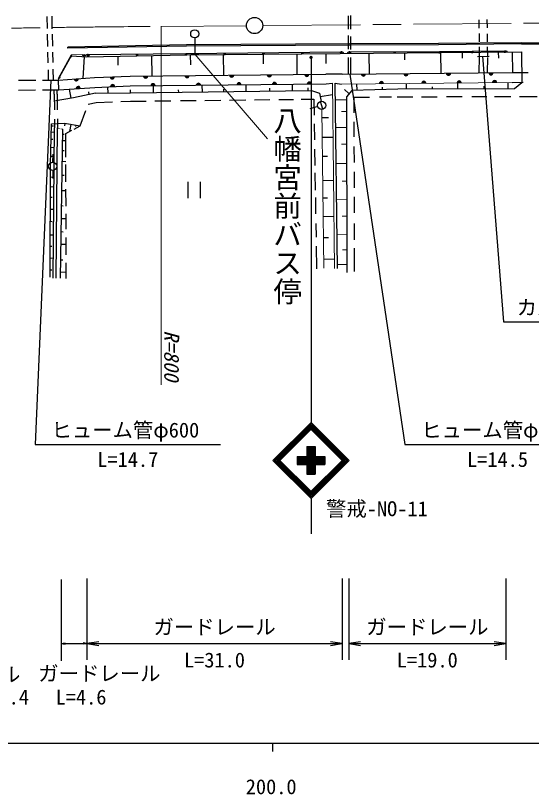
# Model space of a CAD drawing. Units: millimetres, scale not verified. Extents: x 40000 to 680000, y 20000 to 380000.
# Drawn here: x 236480 to 299780, y 198715 to 294377 of the extents above; entities that cross this region are included whole.
import ezdxf
from ezdxf.enums import TextEntityAlignment as Align

# ---------------------------------------------------------------- set-up
doc = ezdxf.new("R2010")
doc.units = ezdxf.units.MM
doc.header["$LTSCALE"] = 1000
doc.linetypes.add('CHAIN', pattern=[18.5, 12, -1.5, 3.5, -1.5])
for name, color, linetype, lineweight in [('M-BGD', 7, 'Continuous', 25), ('M-BMK', 2, 'CHAIN', 13), ('M-BMK-SRVR', 3, 'Continuous', 25), ('M-OTRS', 7, 'Continuous', 25), ('M-STR-HTXT', 7, 'Continuous', 13), ('M-STR-STR3', 7, 'Continuous', 25), ('M-STR-STRC', 7, 'Continuous', 25), ('M-TTL-BAND', 7, 'Continuous', 25)]:
    doc.layers.add(name, color=color, linetype=linetype, lineweight=lineweight)
doc.styles.add('@ＭＳ ゴシック', font='')
doc.styles.add('ＭＳ ゴシック', font='')
doc.styles.get('@ＭＳ ゴシック').set_extended_font_data('@MS Gothic')
doc.styles.get('ＭＳ ゴシック').set_extended_font_data('MS Gothic')

# ---------------------------------------------------------------- blocks, each defined once
blk = doc.blocks.new('open_arrow')
at = {"color": 0, "linetype": 'Continuous', "lineweight": -2}
blk.add_lwpolyline([(7.5, 1.25), (0, 0), (7.5, -1.25)], dxfattribs=at)
blk = doc.blocks.new('filled_dot')
at = {"color": 0, "linetype": 'Continuous', "lineweight": -2, "const_width": 1.25}
blk.add_lwpolyline([(-0.625, 0, 1), (0.625, 0, 1)], format="xyb", close=True, dxfattribs=at)

msp = doc.modelspace()

# ---------------------------------------------------------------- linework, layer by layer
at = {"layer": 'M-BGD'}
for p, q in [((240308, 294262), (240342, 292799)), ((240907, 294290), (240944, 292729)), ((277276, 294352), (277276, 292725)), ((277576, 294377), (277576, 292700)), ((293330, 293859), (293342, 292833)), ((294330, 293889), (294342, 292857)), ((240359, 292092), (240394, 290595)), ((240959, 292082), (240994, 290602)), ((277276, 291925), (277276, 290248)), ((277576, 291825), (277576, 290223)), ((293350, 292173), (293362, 291156)), ((294351, 292150), (294362, 291168)), ((277480, 290900), (257444, 290785)), ((258466, 291634), (258466, 289634)), ((288384, 290954), (277480, 290900)), ((298546, 291046), (288384, 290954)), ((298548, 290896), (288385, 290804)), ((298548, 291046), (304415, 291054)), ((298548, 290896), (304416, 290904)), ((240410, 289893), (240441, 288579)), ((241010, 289890), (241041, 288596)), ((257444, 290785), (242873, 290510)), ((242876, 290360), (242873, 290510)), ((257445, 290635), (242876, 290360)), ((257384, 289738), (276412, 289930)), ((277481, 290750), (257445, 290635)), ((288385, 290804), (277481, 290750)), ((277514, 289932), (288513, 289949)), ((288513, 289949), (296509, 290029)), ((288616, 289849), (298551, 289922)), ((291314, 289142), (291305, 289981)), ((293370, 290526), (293384, 289370)), ((294370, 290538), (294384, 289378)), ((295763, 289126), (295754, 289902)), ((297498, 287371), (297472, 289914)), ((298551, 289922), (298623, 286096)), ((243337, 289451), (245235, 289327)), ((244764, 286664), (244950, 289345)), ((245235, 289327), (257489, 289540)), ((245384, 289590), (257384, 289738)), ((249068, 288291), (249049, 289393)), ((253259, 286962), (253216, 289466)), ((257489, 289540), (276323, 289727)), ((257977, 288319), (257964, 289545)), ((257966, 289634), (258966, 289634)), ((262025, 287053), (261999, 289585)), ((266911, 288462), (266899, 289633)), ((271050, 287146), (271024, 289674)), ((274598, 288503), (274586, 289710)), ((276323, 289727), (288616, 289849)), ((277276, 289223), (277276, 287170)), ((277576, 289248), (277576, 287173)), ((279897, 287196), (279870, 289762)), ((284248, 288930), (284239, 289805)), ((288693, 287283), (288665, 289849)), ((293178, 289368), (294579, 289379)), ((293385, 289269), (293342, 287375)), ((294385, 289246), (294342, 287352)), ((240461, 287708), (240491, 286452)), ((241060, 287775), (241091, 286455)), ((250528, 286934), (274532, 287182)), ((276560, 287163), (274532, 287182)), ((276560, 287163), (297426, 287370)), ((297422, 287370), (299389, 287396)), ((236818, 286432), (238950, 286443)), ((239801, 286448), (241726, 286459)), ((241726, 286459), (246158, 286758)), ((241806, 285261), (241726, 286459)), ((246158, 286758), (250528, 286934)), ((274612, 285982), (275368, 286076)), ((275972, 263306), (275718, 286080)), ((275718, 286080), (276473, 285962)), ((284406, 286041), (284412, 285350)), ((290710, 286103), (290719, 285362)), ((296874, 286165), (296886, 285374)), ((297438, 286170), (298785, 286188)), ((298623, 286096), (297685, 285376)), ((236832, 285232), (238924, 285243)), ((239786, 285248), (241732, 285259)), ((241234, 284719), (241230, 285256)), ((241584, 284722), (241580, 285246)), ((241806, 285261), (246222, 285560)), ((243074, 285346), (243265, 284214)), ((246222, 285560), (250559, 285735)), ((247776, 285622), (247793, 284846)), ((250525, 285268), (250532, 284868)), ((250559, 285735), (274612, 285982)), ((250578, 284868), (272807, 285155)), ((253365, 285764), (253381, 284904)), ((256450, 285271), (256456, 284944)), ((259349, 285825), (259364, 284981)), ((261995, 285353), (262001, 285015)), ((264722, 285881), (264737, 285051)), ((267621, 285467), (267628, 285088)), ((270426, 285939), (270440, 285124)), ((272348, 285516), (272355, 285149)), ((272807, 285155), (273776, 284866)), ((277723, 285187), (277076, 284410)), ((283404, 285348), (277723, 285187)), ((278332, 285980), (278369, 285205)), ((281449, 285599), (281451, 285293)), ((297685, 285376), (283404, 285348)), ((287599, 285639), (287601, 285356)), ((293957, 285712), (293960, 285369)), ((243600, 284272), (241229, 283864)), ((241234, 284719), (241251, 282790)), ((241584, 284722), (241601, 282803)), ((246300, 284834), (243600, 284272)), ((245408, 285011), (245467, 284660)), ((246300, 284834), (250578, 284868)), ((273776, 284866), (273961, 283843)), ((275384, 284662), (273862, 284392)), ((277076, 284410), (277148, 262835)), ((278001, 284348), (279920, 284368)), ((278001, 284348), (278003, 282431)), ((281118, 284381), (282608, 284396)), ((283296, 284403), (285210, 284409)), ((286274, 284411), (288228, 284417)), ((289350, 284420), (291271, 284425)), ((292481, 284428), (294312, 284433)), ((295257, 284436), (297266, 284441)), ((298300, 284444), (298663, 284445)), ((298663, 284445), (300507, 284454)), ((245383, 283495), (246371, 283706)), ((246371, 283706), (248353, 283777)), ((249414, 283815), (250588, 283857)), ((250588, 283857), (252513, 283879)), ((253585, 283891), (255513, 283913)), ((256725, 283927), (258648, 283948)), ((259719, 283961), (261678, 283983)), ((262748, 283995), (264749, 284017)), ((265782, 284029), (267672, 284050)), ((268778, 284063), (270602, 284084)), ((271529, 284094), (273075, 284112)), ((273561, 283213), (272599, 282940)), ((273075, 284112), (273107, 282135)), ((274175, 282868), (273909, 283832)), ((244412, 280836), (245102, 282726)), ((241260, 281674), (241270, 280572)), ((241610, 281694), (241620, 280575)), ((274870, 281832), (274060, 281831)), ((278004, 281344), (278006, 279468)), ((240767, 276037), (240880, 281064)), ((241117, 280792), (240874, 280811)), ((240880, 281064), (242470, 281142)), ((241105, 262131), (241270, 280578)), ((241455, 262127), (241620, 280575)), ((242004, 262140), (242281, 280417)), ((242470, 281142), (244412, 280836)), ((242516, 280815), (242569, 281126)), ((243136, 280153), (243281, 281014)), ((243651, 280430), (244412, 280836)), ((243873, 280739), (243903, 280916)), ((273124, 281099), (273156, 279130)), ((241265, 280036), (240857, 280044)), ((242457, 279766), (242271, 279773)), ((242642, 279891), (243377, 280284)), ((242651, 277006), (242642, 279891)), ((275442, 279419), (274093, 279418)), ((241065, 279144), (240837, 279161)), ((242645, 278979), (242259, 278993)), ((241248, 278123), (240814, 278157)), ((242448, 277749), (242240, 277756)), ((273174, 277981), (273208, 275943)), ((278007, 278306), (278009, 276321)), ((240960, 277050), (240790, 277063)), ((241061, 276362), (241110, 277361)), ((274747, 277068), (274125, 277067)), ((240742, 262229), (240767, 276037)), ((242650, 276416), (242220, 276439)), ((242660, 273970), (242654, 276076)), ((241037, 275363), (241038, 274363)), ((242422, 274739), (242195, 274747)), ((273222, 275048), (273256, 272949)), ((278010, 275196), (278012, 273209)), ((240959, 274505), (240764, 274520)), ((257647, 271968), (257647, 273968)), ((259147, 273968), (259147, 271968)), ((275501, 274116), (274165, 274095)), ((241205, 273306), (240762, 273325)), ((242664, 272853), (242166, 272866)), ((242670, 270973), (242663, 273041)), ((240980, 272035), (240759, 272052)), ((273272, 272020), (273304, 270030)), ((274751, 271940), (274194, 271940)), ((278014, 272122), (278016, 270136)), ((242333, 270983), (242138, 270990)), ((241180, 270542), (240757, 270564)), ((242678, 268153), (242672, 270044)), ((240955, 269049), (240754, 269064)), ((242674, 269420), (242114, 269425)), ((273323, 268845), (273351, 267161)), ((275551, 269684), (274225, 269663)), ((278017, 268824), (278019, 266838)), ((241152, 267386), (240751, 267412)), ((242309, 267791), (242090, 267799)), ((242688, 265009), (242682, 267117)), ((274894, 267074), (274260, 267074)), ((240929, 266013), (240749, 266027)), ((242684, 266257), (242066, 266258)), ((273369, 266053), (273414, 263258)), ((278020, 265826), (278023, 262942)), ((241127, 264542), (240746, 264572)), ((242276, 264340), (242038, 264349)), ((274295, 264470), (275609, 264481)), ((240940, 263099), (240743, 263114)), ((242697, 262066), (242691, 264008)), ((242695, 262824), (242015, 262846))]:
    msp.add_line(p, q, dxfattribs=at)
at = {"layer": 'M-BGD', "lineweight": 13}
for p, q in [((243310, 289574), (241687, 286632)), ((244979, 289598), (243310, 289574)), ((275622, 263302), (275368, 286076)), ((276473, 285962), (297438, 286170)), ((277391, 284788), (276832, 285281)), ((277078, 284036), (275741, 284025)), ((274047, 282850), (274310, 263367)), ((277083, 282584), (276470, 282579)), ((241871, 280508), (241620, 280563)), ((242281, 280417), (242019, 280475)), ((277089, 280646), (275779, 280636)), ((277096, 278576), (276491, 278571)), ((277104, 276211), (275828, 276201)), ((277111, 274037), (276547, 274033)), ((277118, 271811), (275877, 271801)), ((277125, 269741), (276564, 269737)), ((277133, 267518), (275925, 267508)), ((277139, 265616), (276585, 265612)), ((277145, 263812), (275966, 263803))]:
    msp.add_line(p, q, dxfattribs=at)
at = {"layer": 'M-BGD'}
for centre in [(258466, 292134), (274042, 283350), (241036, 275863)]:
    msp.add_circle(centre, 500, dxfattribs=at)
for centre, radius, start, end in [((271655, 289882), 150, 180.5784, 0.5784), ((276412, 289930), 150, 180.5784, 0.5784), ((276417, 289430), 500, 45.5784, 90.5784), ((277515, 289432), 500, 90.08849, 135.08849), ((277514, 289932), 150, 180.08849, 0.08849), ((283013, 289940), 150, 180.08849, 0.08849), ((288513, 289949), 150, 180.08849, 0.57663), ((292511, 289989), 150, 180.57663, 0.57663), ((296509, 290029), 150, 180.57663, 0.57663), ((296514, 289529), 500, 45.57663, 90.57663), ((243224, 289426), 150, 240.17639, 60.17639), ((244818, 289590), 150, 180.7061, 0.7061), ((245390, 289090), 500, 90.7061, 135.7061), ((245384, 289590), 150, 180.7061, 0.7061), ((251384, 289664), 150, 180.7061, 0.7061), ((257384, 289738), 150, 180.7061, 0.5784), ((262141, 289786), 150, 180.5784, 0.5784), ((266898, 289834), 150, 180.5784, 0.5784), ((257516, 287006), 250, 180.59031, 0.59031), ((257516, 287006), 200, 180.59031, 0.59031), ((257516, 287006), 150, 180.59031, 0.59031), ((257516, 287006), 100, 180.59031, 0.59031), ((257516, 287006), 50, 180.59031, 0.59031), ((263003, 287063), 250, 180.59031, 0.59031), ((263003, 287063), 200, 180.59031, 0.59031), ((263003, 287063), 150, 180.59031, 0.59031), ((263003, 287063), 100, 180.59031, 0.59031), ((263003, 287063), 50, 180.59031, 0.59031), ((267615, 287110), 250, 180.59031, 0.59031), ((267615, 287110), 200, 180.59031, 0.59031), ((267615, 287110), 150, 180.59031, 0.59031), ((267615, 287110), 100, 180.59031, 0.59031), ((267615, 287110), 50, 180.59031, 0.59031), ((272226, 287158), 250, 180.59031, 0.59031), ((272226, 287158), 200, 180.59031, 0.59031), ((272226, 287158), 150, 180.59031, 0.59031), ((272226, 287158), 100, 180.59031, 0.59031), ((272226, 287158), 50, 180.59031, 0.59031), ((279168, 287189), 250, 180.56986, 0.56986), ((279168, 287189), 200, 180.56986, 0.56986), ((279168, 287189), 150, 180.56986, 0.56986), ((279168, 287189), 100, 180.56986, 0.56986), ((279168, 287189), 50, 180.56986, 0.56986), ((284385, 287241), 250, 180.56986, 0.56986), ((284385, 287241), 200, 180.56986, 0.56986), ((284385, 287241), 150, 180.56986, 0.56986), ((284385, 287241), 100, 180.56986, 0.56986), ((284385, 287241), 50, 180.56986, 0.56986), ((289601, 287292), 250, 180.56986, 0.56986), ((289601, 287292), 200, 180.56986, 0.56986), ((289601, 287292), 150, 180.56986, 0.56986), ((289601, 287292), 100, 180.56986, 0.56986), ((289601, 287292), 50, 180.56986, 0.56986), ((294818, 287344), 250, 180.56986, 0.56986), ((294818, 287344), 200, 180.56986, 0.56986), ((294818, 287344), 150, 180.56986, 0.56986), ((294818, 287344), 100, 180.56986, 0.56986), ((294818, 287344), 50, 180.56986, 0.56986), ((241797, 286819), 150, 240.17639, 60.17639), ((243942, 286608), 250, 183.86399, 3.86399), ((243942, 286608), 200, 183.86399, 3.86399), ((243942, 286608), 150, 183.86399, 3.86399), ((243942, 286608), 100, 183.86399, 3.86399), ((243942, 286608), 50, 183.86399, 3.86399), ((248343, 286846), 250, 182.31036, 2.31036), ((248343, 286846), 200, 182.31036, 2.31036), ((248343, 286846), 150, 182.31036, 2.31036), ((248343, 286846), 100, 182.31036, 2.31036), ((248343, 286846), 50, 182.31036, 2.31036), ((252431, 286954), 250, 180.59031, 0.59031), ((252431, 286954), 200, 180.59031, 0.59031), ((252431, 286954), 150, 180.59031, 0.59031), ((252431, 286954), 100, 180.59031, 0.59031), ((252431, 286954), 50, 180.59031, 0.59031), ((258930, 285821), 250, 0.59031, 180.59031), ((263897, 285872), 250, 0.59031, 180.59031), ((263897, 285872), 200, 0.59031, 180.59031), ((268249, 285917), 250, 0.59031, 180.59031), ((268249, 285917), 200, 0.59031, 180.59031), ((268249, 285917), 150, 0.59031, 180.59031), ((272519, 285961), 250, 0.59031, 180.59031), ((272519, 285961), 200, 0.59031, 180.59031), ((272519, 285961), 150, 0.59031, 180.59031), ((272519, 285961), 100, 0.59031, 180.59031), ((281369, 286011), 250, 0.56986, 180.56986), ((281369, 286011), 200, 0.56986, 180.56986), ((281369, 286011), 150, 0.56986, 180.56986), ((281369, 286011), 100, 0.56986, 180.56986), ((281369, 286011), 50, 0.56986, 180.56986), ((286578, 286062), 250, 0.56986, 180.56986), ((286578, 286062), 200, 0.56986, 180.56986), ((286578, 286062), 150, 0.56986, 180.56986), ((286578, 286062), 100, 0.56986, 180.56986), ((286578, 286062), 50, 0.56986, 180.56986), ((290922, 286106), 250, 0.56986, 180.56986), ((290922, 286106), 200, 0.56986, 180.56986), ((290922, 286106), 150, 0.56986, 180.56986), ((290922, 286106), 100, 0.56986, 180.56986), ((290922, 286106), 50, 0.56986, 180.56986), ((295266, 286149), 250, 0.56986, 180.56986), ((295266, 286149), 200, 0.56986, 180.56986), ((295266, 286149), 150, 0.56986, 180.56986), ((295266, 286149), 100, 0.56986, 180.56986), ((295266, 286149), 50, 0.56986, 180.56986), ((244165, 285421), 250, 3.86399, 183.86399), ((244165, 285421), 200, 3.86399, 183.86399), ((244165, 285421), 150, 3.86399, 183.86399), ((244165, 285421), 100, 3.86399, 183.86399), ((244165, 285421), 50, 3.86399, 183.86399), ((248390, 285647), 250, 2.31036, 182.31036), ((248390, 285647), 200, 2.31036, 182.31036), ((248390, 285647), 150, 2.31036, 182.31036), ((248390, 285647), 100, 2.31036, 182.31036), ((248390, 285647), 50, 2.31036, 182.31036), ((253349, 285763), 250, 0.59031, 180.59031), ((253349, 285763), 200, 0.59031, 180.59031), ((253349, 285763), 150, 0.59031, 180.59031), ((253349, 285763), 100, 0.59031, 180.59031), ((253349, 285763), 50, 0.59031, 180.59031), ((258930, 285821), 200, 0.59031, 180.59031), ((258930, 285821), 150, 0.59031, 180.59031), ((258930, 285821), 100, 0.59031, 180.59031), ((258930, 285821), 50, 0.59031, 180.59031), ((263897, 285872), 150, 0.59031, 180.59031), ((263897, 285872), 100, 0.59031, 180.59031), ((263897, 285872), 50, 0.59031, 180.59031), ((268249, 285917), 100, 0.59031, 180.59031), ((268249, 285917), 50, 0.59031, 180.59031), ((272519, 285961), 50, 0.59031, 180.59031)]:
    msp.add_arc(centre, radius, start, end, dxfattribs=at)
at = {"layer": 'M-BMK'}
for p, q in [((266803, 293149), (364758, 294018)), ((254309, 293054), (264803, 293115))]:
    msp.add_line(p, q, dxfattribs=at)
msp.add_open_spline([(185568, 290067), (188298, 290280), (191027, 290493), (193757, 290700), (197403, 290977), (201050, 291243), (204699, 291486), (210493, 291872), (216291, 292200), (222093, 292431), (232825, 292858), (243567, 292956), (254309, 293054)], degree=3, knots=[0, 0, 0, 0, 1, 1, 1, 2, 2, 2, 3, 3, 3, 4, 4, 4, 4], dxfattribs=at)
at = {"layer": 'M-BMK-SRVR'}
msp.add_circle((265803, 293156), 1000, dxfattribs=at)
at = {"layer": 'M-OTRS', "lineweight": 13}
msp.add_line((241691, 286484), (243337, 289451), dxfattribs=at)
at = {"layer": 'M-STR-HTXT'}
for p, q in [((254334, 293042), (254334, 249008)), ((267397, 279247), (258466, 289634))]:
    msp.add_line(p, q, dxfattribs=at)
at = {"layer": 'M-STR-STR3'}
for p, q in [((293787, 289373), (296361, 256742)), ((277485, 287172), (284261, 241683)), ((240809, 286454), (238886, 241683)), ((296361, 256742), (327063, 256742)), ((238886, 241683), (261623, 241683)), ((284261, 241683), (306998, 241683)), ((242086, 225130), (242086, 215130)), ((245236, 225236), (245236, 215236)), ((276560, 225236), (276560, 215236)), ((277366, 225236), (277366, 215236)), ((296658, 225236), (296658, 215236)), ((242086, 217234), (242569, 217314)), ((242086, 217234), (243949, 217234)), ((242086, 217234), (242569, 217153)), ((243949, 217234), (245239, 217234)), ((245239, 217234), (244756, 217314)), ((245239, 217234), (244756, 217153)), ((245236, 217236), (276560, 217236)), ((277366, 217236), (296658, 217236))]:
    msp.add_line(p, q, dxfattribs=at)
at = {"layer": 'M-STR-STRC'}
for p, q in [((272735, 289239), (272735, 244404)), ((268068, 239737), (272735, 244404)), ((268210, 239737), (272735, 244263)), ((268351, 239737), (272735, 244121)), ((268493, 239737), (272735, 243980)), ((277402, 239737), (272735, 244404)), ((277261, 239737), (272735, 244263)), ((277119, 239737), (272735, 244121)), ((276978, 239737), (272735, 243980)), ((268563, 239667), (272806, 243909)), ((268634, 239596), (272877, 243839)), ((268705, 239525), (272947, 243768)), ((276766, 239525), (272523, 243768)), ((276837, 239596), (272594, 243839)), ((276907, 239667), (272665, 243909)), ((272235, 241437), (272235, 238037)), ((272235, 241437), (273235, 241437)), ((272327, 241437), (272327, 238037)), ((272443, 241437), (272443, 238037)), ((272539, 241437), (272539, 238037)), ((272616, 241437), (272616, 238037)), ((272703, 241437), (272703, 238037)), ((272809, 241437), (272809, 238037)), ((272914, 241437), (272914, 238037)), ((273001, 241437), (273001, 238037)), ((273097, 241437), (273097, 238037)), ((273165, 241437), (273165, 238037)), ((273235, 241437), (273235, 238037)), ((271035, 240237), (274435, 240237)), ((271035, 240237), (271035, 239237)), ((271035, 240153), (274435, 240153)), ((274435, 240237), (274435, 239237)), ((272735, 235070), (268068, 239737)), ((272735, 235212), (268210, 239737)), ((272735, 235353), (268351, 239737)), ((272735, 235495), (268493, 239737)), ((272806, 235565), (268563, 239808)), ((272877, 235636), (268634, 239879)), ((272947, 235707), (268705, 239950)), ((271035, 240066), (274435, 240066)), ((271035, 239970), (274435, 239970)), ((271035, 239903), (274435, 239903)), ((271035, 239816), (274435, 239816)), ((271035, 239729), (274435, 239729)), ((271035, 239633), (274435, 239633)), ((271035, 239546), (274435, 239546)), ((271035, 239460), (274435, 239460)), ((271035, 239412), (274435, 239412)), ((271035, 239325), (274435, 239325)), ((271035, 239237), (274435, 239237)), ((272523, 235707), (276766, 239950)), ((272594, 235636), (276837, 239879)), ((272665, 235565), (276907, 239808)), ((272735, 235495), (276978, 239737)), ((272735, 235353), (277119, 239737)), ((272735, 235212), (277261, 239737)), ((272735, 235070), (277402, 239737)), ((272235, 238037), (273235, 238037)), ((272735, 235070), (272735, 230736))]:
    msp.add_line(p, q, dxfattribs=at)
at = {"layer": 'M-TTL-BAND'}
for p, q in [((40000, 205000), (579000, 205000)), ((268000, 205000), (268000, 204000))]:
    msp.add_line(p, q, dxfattribs=at)

# ---------------------------------------------------------------- block references
at = {"layer": 'M-STR-STR3', "xscale": 193, "yscale": 193}
for p in [(245236, 217236), (277366, 217236)]:
    msp.add_blockref('open_arrow', p, dxfattribs=at)
at = {"layer": 'M-STR-STR3', "xscale": 193, "yscale": 193, "rotation": 180}
for p in [(276560, 217236), (296658, 217236)]:
    msp.add_blockref('open_arrow', p, dxfattribs=at)
at = {"layer": 'M-STR-STRC', "xscale": 160, "yscale": 160, "rotation": 270}
msp.add_blockref('filled_dot', (272735, 289239), dxfattribs=at)

# ---------------------------------------------------------------- texts
at = {"layer": 'M-STR-HTXT', "style": '@ＭＳ ゴシック'}
msp.add_text('八幡宮前バス停', height=2566, rotation=270, dxfattribs=at).set_placement((267763, 271016), align=Align.BOTTOM_CENTER)
at = {"layer": 'M-STR-HTXT', "style": 'ＭＳ ゴシック', "oblique": 15}
msp.add_text('R=800', height=1833, rotation=270, dxfattribs=at).set_placement((255641, 255718), align=Align.MIDDLE_LEFT)
at = {"layer": 'M-STR-STR3', "style": 'ＭＳ ゴシック'}
for s, p in [('カルバート H=1.0,W=1.0', (297962, 258526)), ('ヒューム管φ600', (240879, 243467)), ('ヒューム管φ300', (286255, 243467)), ('L=14.7', (246504, 239861)), ('L=14.5', (291880, 239861)), ('ガードレール', (253398, 219283)), ('ガードレール', (279512, 219283)), ('L=31.0', (257148, 215224)), ('L=19.0', (283262, 215224)), ('ガードレール', (222066, 213462)), ('ガードレール', (239263, 213572)), ('L=3.4', (231884, 210674)), ('L=4.6', (241394, 210674))]:
    msp.add_text(s, height=1833, dxfattribs=at).set_placement(p, align=Align.MIDDLE_LEFT)
at = {"layer": 'M-STR-STRC', "style": 'ＭＳ ゴシック'}
msp.add_text('警戒-NO-11', height=1833, dxfattribs=at).set_placement((274576, 232338), align=Align.BOTTOM_LEFT)
at = {"layer": 'M-TTL-BAND', "style": 'ＭＳ ゴシック'}
msp.add_text('200.0', height=1833, dxfattribs=at).set_placement((267844, 198195), align=Align.BOTTOM_CENTER)

doc.saveas('drawing.dxf')
